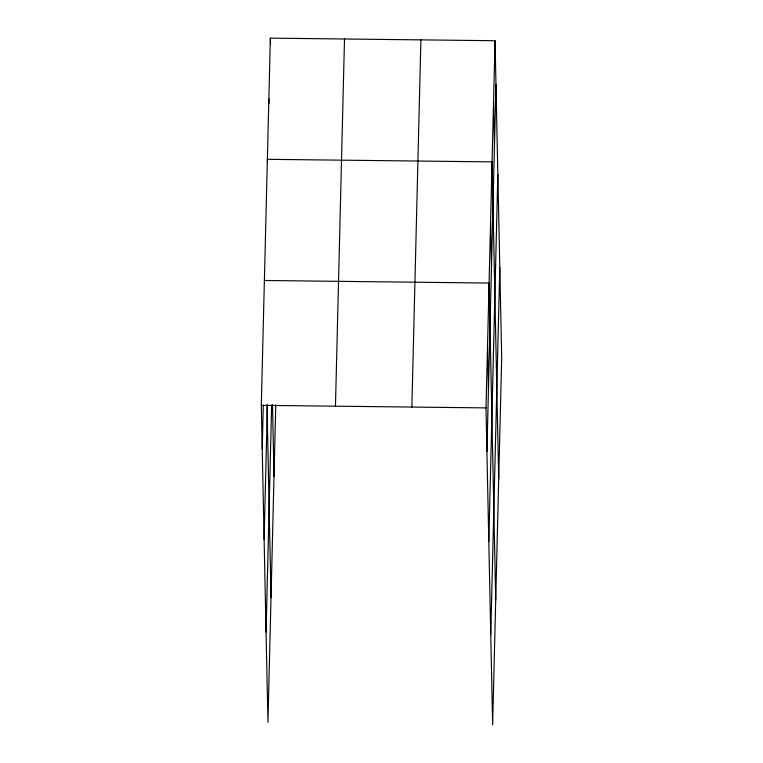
<?xml version="1.0" encoding="UTF-8"?>
<svg xmlns="http://www.w3.org/2000/svg" width="763" height="763" viewBox="0 0 763 763"><rect width="100%" height="100%" fill="white"/><g stroke="black" fill="none" stroke-linecap="round" stroke-linejoin="round"><path stroke-width="1.14" d="M275.767 405L267.947 722.284L261.308 405.334L270.36 38.15L495.053 40.716L501.692 357.666L492.64 724.85L486.002 407.9L495.053 40.716M262.224 448.863L263.302 405.287M264.112 539.098L267.422 404.752M266.058 632.06L271.657 405.048M335.462 406.183L344.504 38.999M411.858 407.051L420.899 39.867M486.918 451.429L495.96 84.245M488.806 541.654L497.848 174.479M490.752 634.625L499.794 267.441M264.389 280.488L489.083 283.054L495.721 600.004M261.308 405.334L486.002 407.9M493.556 101.298L494.472 144.827M498.706 478.84L492.068 161.88L267.374 159.324L267.422 161.67M490.571 222.472L491.486 266.001M487.538 345.477L488.454 389.006M270.36 38.15L270.483 44.035M268.862 98.732L268.957 103.444M272.505 404.552L274.012 476.274M266.993 405L271.027 597.448"/></g></svg>
